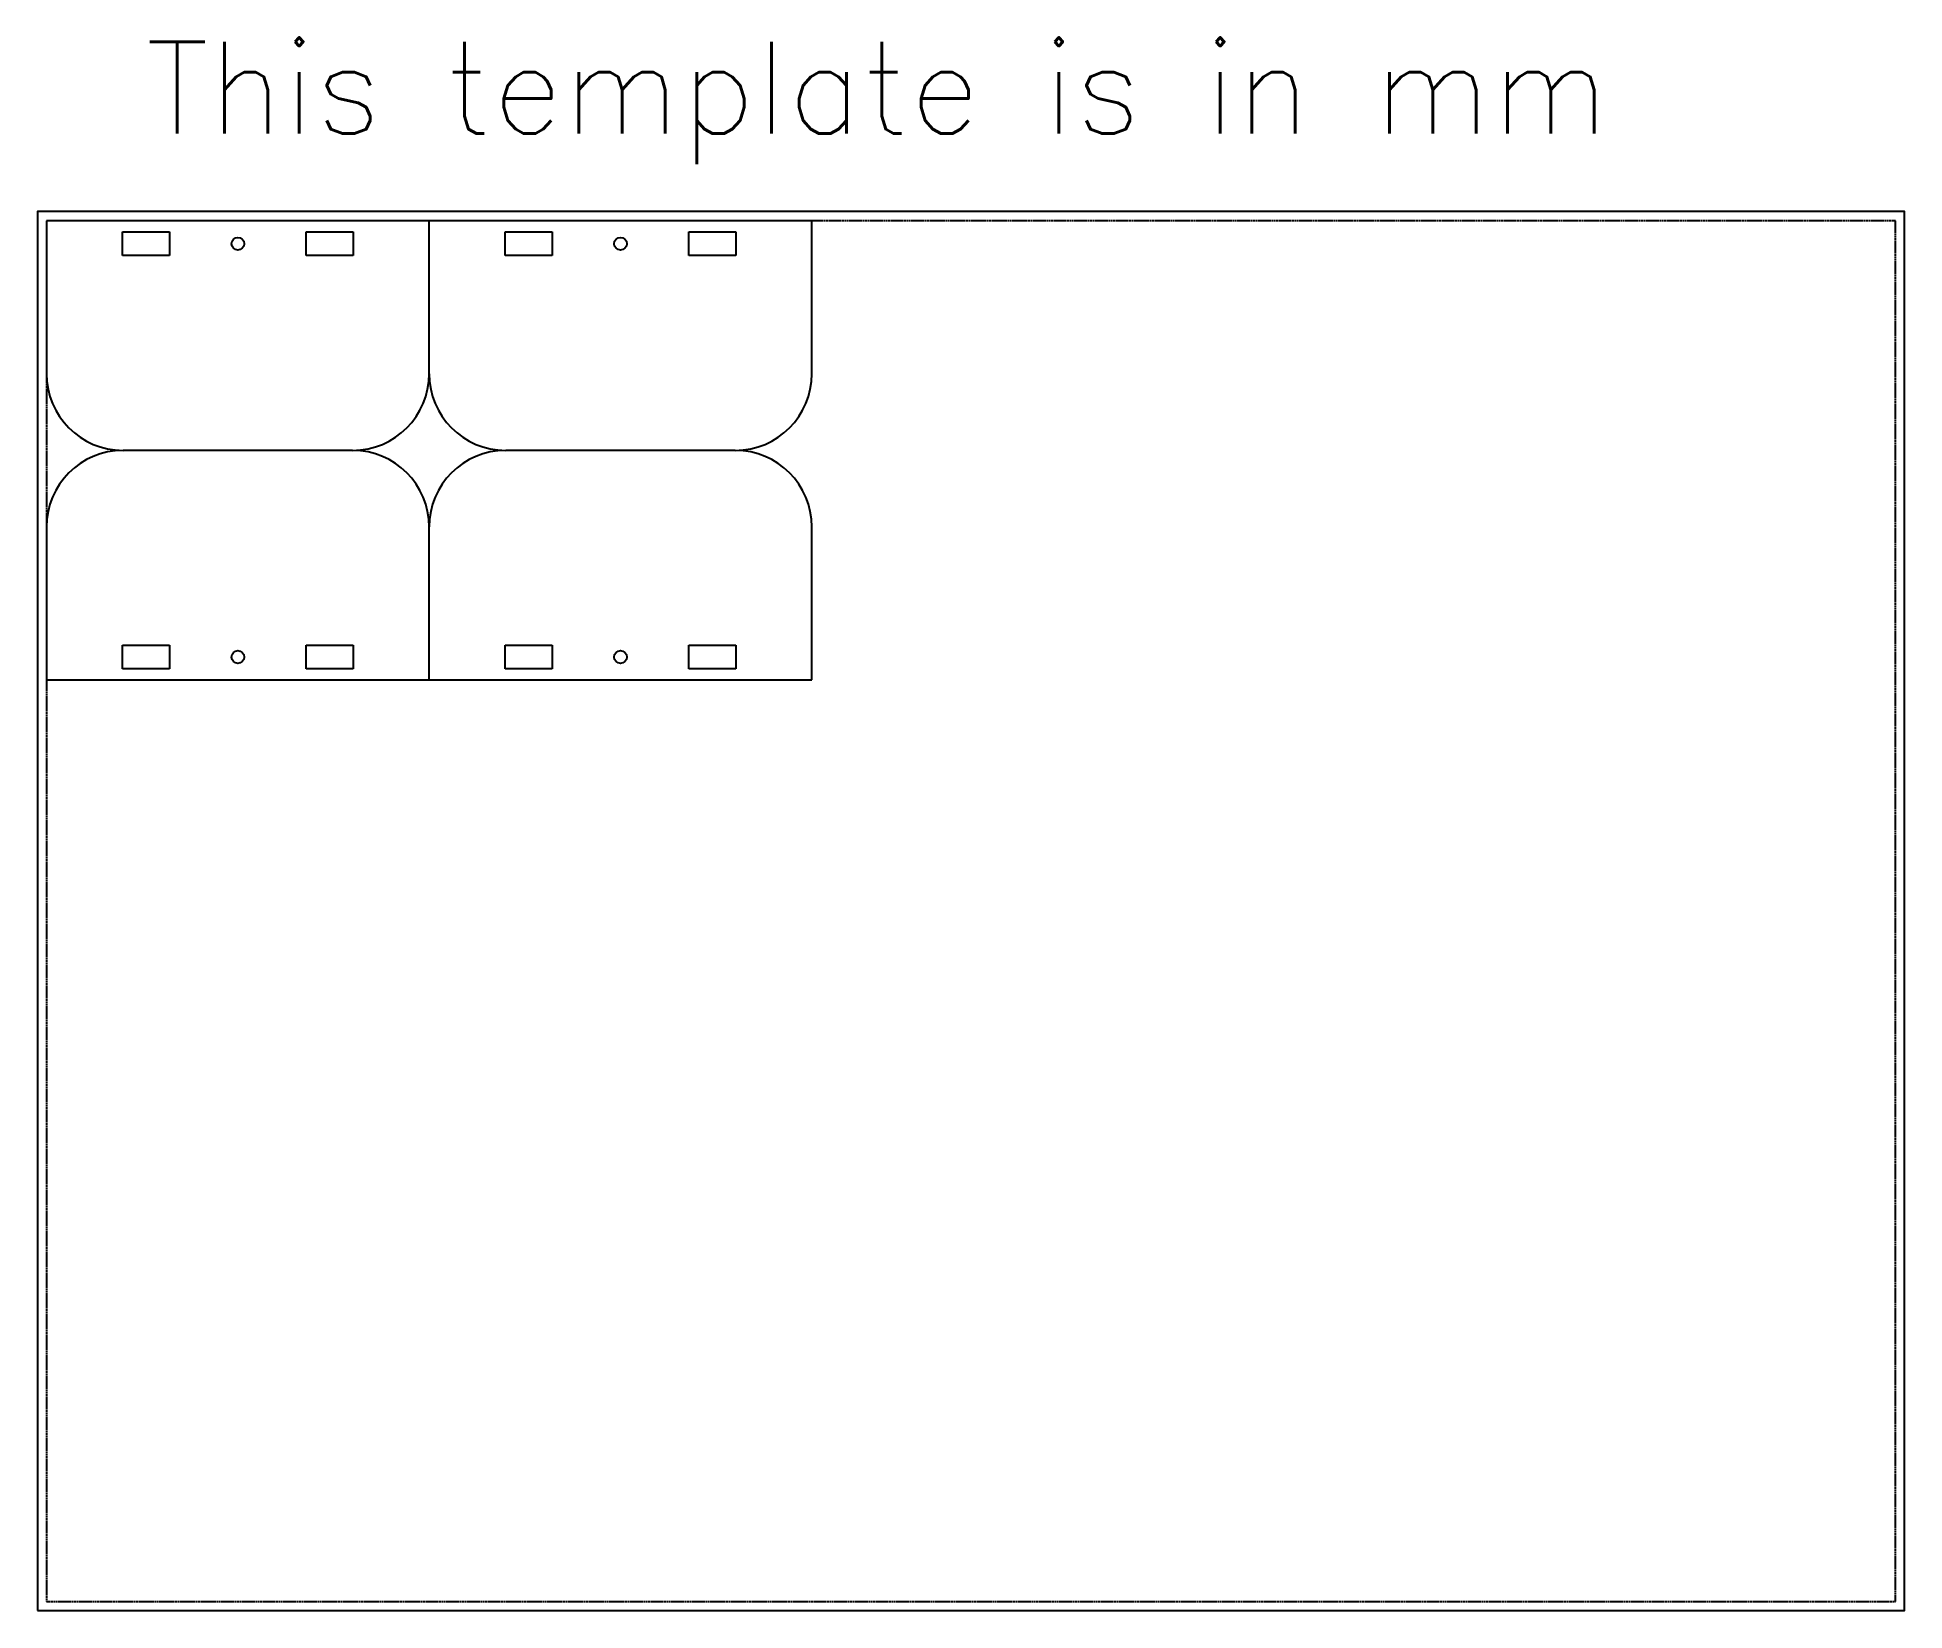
# Model space of a CAD drawing. Header units: millimetres. Extents: x 0 to 610, y 0 to 514.
import ezdxf

# ---------------------------------------------------------------- set-up
doc = ezdxf.new("R2010")
doc.units = ezdxf.units.MM
doc.header["$LTSCALE"] = 0.05
doc.linetypes.add('Dotted', pattern=[15, 12, -3])
doc.layers.get('0').update_dxf_attribs({"plot": 0})
doc.layers.add('CUT', color=1, linetype='Continuous', lineweight=0)
doc.styles.add('Annotative', font='simplex.shx')

msp = doc.modelspace()

# ---------------------------------------------------------------- linework, layer by layer
msp.add_lwpolyline([(0, 0), (610, 0), (610, 457), (0, 457)], close=True)
at = {"linetype": 'Dotted'}
msp.add_lwpolyline([(3, 3), (607, 3), (607, 454), (3, 454)], close=True, dxfattribs=at)
at = {"layer": 'CUT', "linetype": 'Continuous', "lineweight": 25}
for p, q in [((3, 454), (3, 404)), ((253, 454), (3, 454)), ((128, 404), (128, 454)), ((253, 404), (253, 454)), ((27.85, 450.4), (43.15, 450.4)), ((27.85, 442.6), (27.85, 450.4)), ((43.15, 450.4), (43.15, 442.6)), ((87.85, 450.4), (103.15, 450.4)), ((87.85, 442.6), (87.85, 450.4)), ((103.15, 450.4), (103.15, 442.6)), ((152.85, 450.4), (168.15, 450.4)), ((152.85, 442.6), (152.85, 450.4)), ((168.15, 450.4), (168.15, 442.6)), ((212.85, 450.4), (228.15, 450.4)), ((212.85, 442.6), (212.85, 450.4)), ((228.15, 450.4), (228.15, 442.6)), ((43.15, 442.6), (27.85, 442.6)), ((103.15, 442.6), (87.85, 442.6)), ((168.15, 442.6), (152.85, 442.6)), ((228.15, 442.6), (212.85, 442.6)), ((103, 379), (28, 379)), ((228, 379), (153, 379)), ((3, 354), (3, 304)), ((128, 304), (128, 354)), ((253, 304), (253, 354)), ((27.85, 307.6), (27.85, 315.4)), ((27.85, 315.4), (43.15, 315.4)), ((43.15, 315.4), (43.15, 307.6)), ((87.85, 307.6), (87.85, 315.4)), ((87.85, 315.4), (103.15, 315.4)), ((103.15, 315.4), (103.15, 307.6)), ((152.85, 307.6), (152.85, 315.4)), ((152.85, 315.4), (168.15, 315.4)), ((168.15, 315.4), (168.15, 307.6)), ((212.85, 307.6), (212.85, 315.4)), ((212.85, 315.4), (228.15, 315.4)), ((228.15, 315.4), (228.15, 307.6)), ((43.15, 307.6), (27.85, 307.6)), ((103.15, 307.6), (87.85, 307.6)), ((168.15, 307.6), (152.85, 307.6)), ((228.15, 307.6), (212.85, 307.6)), ((3, 304), (253, 304))]:
    msp.add_line(p, q, dxfattribs=at)
for centre in [(65.5, 446.5), (190.5, 446.5), (65.5, 311.5), (190.5, 311.5)]:
    msp.add_circle(centre, 2.07, dxfattribs=at)
for centre, start, end in [((28, 404), 180, 270), ((103, 404), 270, 0), ((153, 404), 180, 270), ((228, 404), 270, 0), ((28, 354), 90, 180), ((103, 354), 0, 90), ((153, 354), 90, 180), ((228, 354), 0, 90)]:
    msp.add_arc(centre, 25, start, end, dxfattribs=at)

# ---------------------------------------------------------------- texts
at = {"insert": (35.42, 512.48), "char_height": 30, "attachment_point": 1, "style": 'Annotative'}
msp.add_mtext_dynamic_manual_height_columns('This template is in mm', width=555.802, gutter_width=5, heights=[47.86], dxfattribs=at)

doc.saveas('drawing.dxf')
